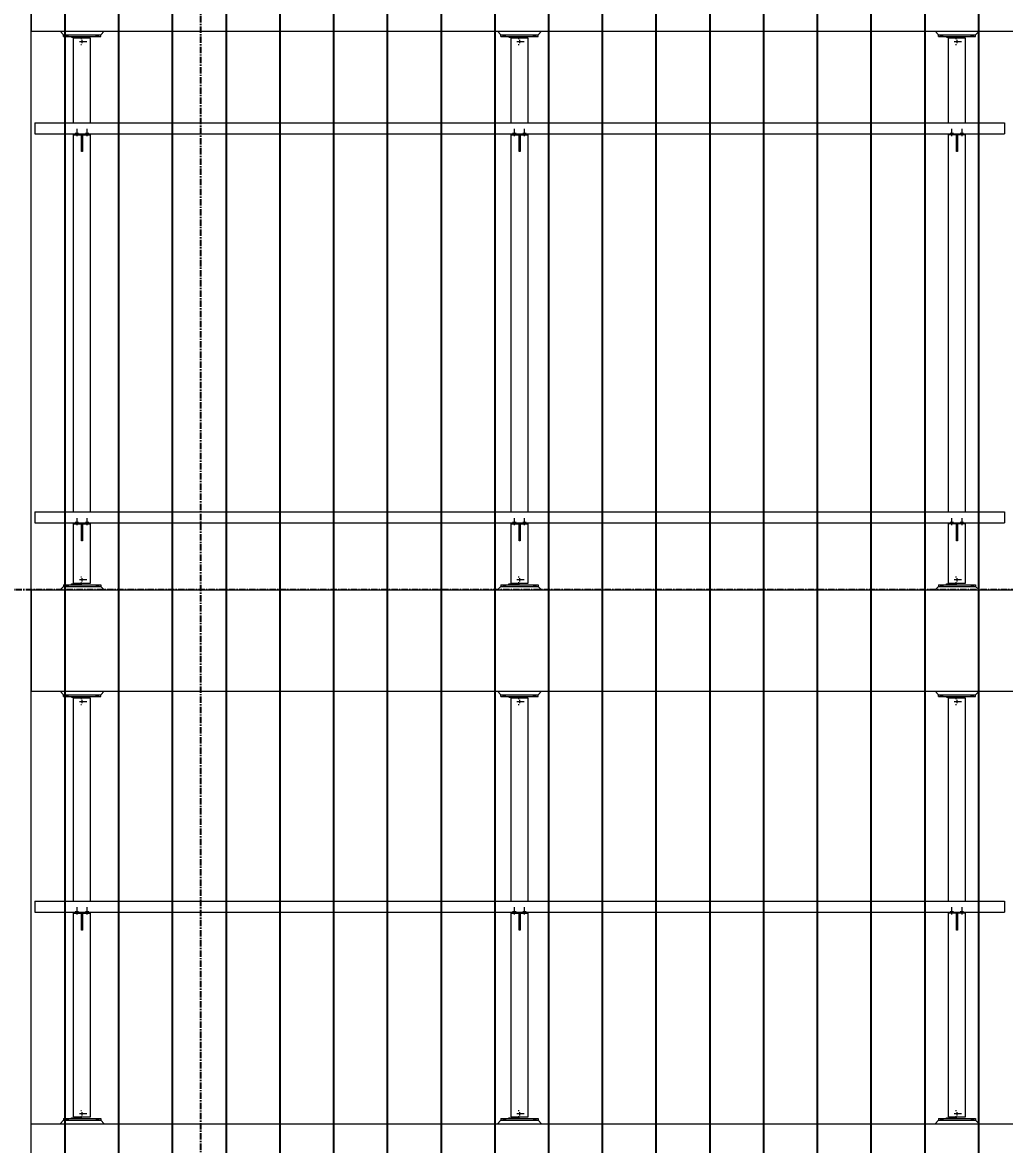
# Model space of a CAD drawing. Header units: millimetres. Extents: x -153298 to 620751, y -313239 to 250031.
# Drawn here: x 31180 to 36983, y -119183 to -112552 of the extents above; entities that cross this region are included whole.
import ezdxf

# ---------------------------------------------------------------- set-up
doc = ezdxf.new("R2010")
doc.units = ezdxf.units.MM
for name, pattern in [('CENTER', [2, 1.25, -0.25, 0.25, -0.25]), ('XKITLINE00', [0]), ('XKITLINE02', [4, 2, -2])]:
    doc.linetypes.add(name, pattern=pattern)
for name, color, linetype, lineweight in [('Bolt', 7, 'Continuous', 0), ('Part', 7, 'Continuous', 0), ('Z-DIMENSIONS', 7, 'Continuous', 0)]:
    doc.layers.add(name, color=color, linetype=linetype, lineweight=lineweight)
doc.layers.add('HATCH', color=7, linetype='Continuous')
doc.styles.add('ISOCPEUR', font='isocpeur.ttf')

# ---------------------------------------------------------------- blocks, each defined once
blk = doc.blocks.new('*A13051268')
at = {"layer": 'Part', "color": 7, "linetype": 'XKITLINE00', "lineweight": 0}
for p, q in [((301.057888, 8.822545), (301.057888, 4.022545)), ((301.057888, 8.822545), (398.857909, 8.822545)), ((301.057888, 4.022545), (398.857909, 4.022545))]:
    blk.add_line(p, q, dxfattribs=at)
blk = doc.blocks.new('*A13131273')
at = {"layer": 'Part', "color": 7, "linetype": 'XKITLINE00', "lineweight": 0}
for p, q in [((301.057888, -20.634477), (301.057888, -16.417455)), ((301.057888, -16.417455), (516.657888, -16.417455))]:
    blk.add_line(p, q, dxfattribs=at)
blk = doc.blocks.new('*A13451305')
at = {"layer": 'Part', "color": 7, "linetype": 'XKITLINE00', "lineweight": 0}
for p, q in [((301.057888, 40.022545), (301.057888, 35.222545)), ((301.057888, 40.022545), (365.977888, 40.022545)), ((365.977888, 40.022545), (365.977888, 35.222545)), ((301.057888, 35.222545), (365.977888, 35.222545))]:
    blk.add_line(p, q, dxfattribs=at)
blk = doc.blocks.new('*A13461306')
at = {"layer": 'Part', "color": 7, "linetype": 'XKITLINE00', "lineweight": 0}
for p, q in [((301.217888, 30.902545), (301.217888, 30.382545)), ((301.217888, 30.902545), (347.049888, 30.902545)), ((347.049888, 30.902545), (347.049888, 30.382545)), ((301.217888, 30.382545), (347.049888, 30.382545))]:
    blk.add_line(p, q, dxfattribs=at)
blk = doc.blocks.new('*A13471307')
at = {"layer": 'Part', "color": 7, "linetype": 'XKITLINE00', "lineweight": 0}
for p, q in [((301.217888, 12.502545), (301.217888, 11.982545)), ((301.217888, 12.502545), (347.049888, 12.502545)), ((347.049888, 12.502545), (347.049888, 11.982545)), ((301.217888, 11.982545), (347.049888, 11.982545))]:
    blk.add_line(p, q, dxfattribs=at)
blk = doc.blocks.new('*A13521311')
at = {"layer": 'Part', "color": 7, "linetype": 'XKITLINE00', "lineweight": 0}
blk.add_line((301.057888, -20.634477), (301.057888, 40.022545), dxfattribs=at)
blk = doc.blocks.new('*A13531312')
at = {"layer": 'Part', "color": 7, "linetype": 'XKITLINE00', "lineweight": 0}
for p, q in [((301.217888, -5.897455), (301.217888, -6.417455)), ((301.217888, -5.897455), (347.049888, -5.897455)), ((347.049888, -5.897455), (347.049888, -6.417455)), ((301.217888, -6.417455), (347.049888, -6.417455))]:
    blk.add_line(p, q, dxfattribs=at)
blk = doc.blocks.new('*A13551314')
at = {"layer": 'Part', "color": 7, "linetype": 'XKITLINE00', "lineweight": 0}
for p, q in [((303.057888, -5.897455), (303.057888, 3.702545)), ((303.857888, 3.702545), (303.057888, 3.702545)), ((303.857888, -5.897455), (303.857888, 3.702545)), ((303.057888, -16.097455), (303.057888, -6.465455)), ((303.857888, -16.097455), (303.857888, -6.465455)), ((303.057888, -16.097455), (303.857888, -16.097455))]:
    blk.add_line(p, q, dxfattribs=at)
blk = doc.blocks.new('*A13561315')
at = {"layer": 'Part', "color": 7, "linetype": 'XKITLINE00', "lineweight": 0}
for p, q in [((324.533888, 3.702545), (323.733888, 3.702545)), ((323.733888, -5.897455), (323.733888, 3.702545)), ((324.533888, -5.897455), (324.533888, 3.702545)), ((323.733888, -16.097455), (323.733888, -6.465455)), ((324.533888, -16.097455), (324.533888, -6.465455)), ((323.733888, -16.097455), (324.533888, -16.097455))]:
    blk.add_line(p, q, dxfattribs=at)
blk = doc.blocks.new('*A13581317')
at = {"layer": 'Part', "color": 7, "linetype": 'XKITLINE00', "lineweight": 0}
for p, q in [((303.433888, -6.465455), (303.481888, -6.465455)), ((303.433888, -7.265455), (303.433888, -6.465455)), ((303.433888, -6.705455), (303.481888, -6.705455)), ((303.481888, -6.465455), (303.481888, -7.265455)), ((303.481888, -7.265455), (303.433888, -7.265455))]:
    blk.add_line(p, q, dxfattribs=at)
blk = doc.blocks.new('*A13591318')
at = {"layer": 'Part', "color": 7, "linetype": 'XKITLINE00', "lineweight": 0}
for p, q in [((324.109888, -6.465455), (324.157888, -6.465455)), ((324.109888, -7.265455), (324.109888, -6.465455)), ((324.109888, -6.705455), (324.157888, -6.705455)), ((324.157888, -6.465455), (324.157888, -7.265455)), ((324.157888, -7.265455), (324.109888, -7.265455))]:
    blk.add_line(p, q, dxfattribs=at)
blk = doc.blocks.new('*A13611320')
at = {"layer": 'Part', "color": 7, "linetype": 'XKITLINE00', "lineweight": 0}
for p, q in [((345.209888, 3.702545), (344.409888, 3.702545)), ((344.409888, -5.897455), (344.409888, 3.702545)), ((345.209888, -5.897455), (345.209888, 3.702545)), ((344.409888, -16.097455), (344.409888, -6.465455)), ((345.209888, -16.097455), (345.209888, -6.465455)), ((344.409888, -16.097455), (345.209888, -16.097455))]:
    blk.add_line(p, q, dxfattribs=at)
blk = doc.blocks.new('*A13621321')
at = {"layer": 'Bolt'}
for points in [[(344.514, -6.417), (344.514, -6.369), (344.626, -6.369), (344.626, -6.417)], [(344.514, -6.465), (344.514, -6.417), (344.626, -6.417), (344.626, -6.465)], [(344.994, -6.417), (344.994, -6.369), (345.106, -6.369), (345.106, -6.417)], [(344.994, -6.465), (344.994, -6.417), (345.106, -6.417), (345.106, -6.465)]]:
    blk.add_hatch(color=7, dxfattribs=at).paths.add_polyline_path(points, flags=17)
at = {"layer": 'Bolt', "color": 7, "linetype": 'XKITLINE00', "lineweight": 0}
for p, q in [((344.57, -6.529), (344.57, -6.185)), ((345.05, -6.529), (345.05, -6.185)), ((344.514, -6.417), (344.514, -6.369)), ((344.514, -6.465), (344.514, -6.417)), ((344.626, -6.417), (344.626, -6.369)), ((344.626, -6.465), (344.626, -6.417)), ((344.994, -6.417), (344.994, -6.369)), ((344.994, -6.465), (344.994, -6.417)), ((345.106, -6.417), (345.106, -6.369)), ((345.106, -6.465), (345.106, -6.417))]:
    blk.add_line(p, q, dxfattribs=at)
blk = doc.blocks.new('*A13631322')
at = {"layer": 'Part', "color": 7, "linetype": 'XKITLINE00', "lineweight": 0}
for p, q in [((344.785888, -6.465455), (344.833888, -6.465455)), ((344.785888, -7.265455), (344.785888, -6.465455)), ((344.785888, -6.705455), (344.833888, -6.705455)), ((344.833888, -6.465455), (344.833888, -7.265455)), ((344.833888, -7.265455), (344.785888, -7.265455))]:
    blk.add_line(p, q, dxfattribs=at)
blk = doc.blocks.new('*A13641323')
at = {"layer": 'Part', "color": 7, "linetype": 'XKITLINE00', "lineweight": 0}
for p, q in [((344.409888, -6.465455), (344.409888, -6.417455)), ((345.209888, -6.465455), (344.409888, -6.465455)), ((345.209888, -6.465455), (345.209888, -6.417455))]:
    blk.add_line(p, q, dxfattribs=at)
blk = doc.blocks.new('*A14391398')
at = {"layer": 'Bolt'}
for points in [[(302.682, -16.257), (302.682, -16.177), (302.794, -16.177), (302.794, -16.257)], [(304.122, -16.257), (304.122, -16.177), (304.234, -16.177), (304.234, -16.257)]]:
    blk.add_hatch(color=7, dxfattribs=at).paths.add_polyline_path(points, flags=17)
at = {"layer": 'Bolt', "color": 7, "linetype": 'XKITLINE00', "lineweight": 0}
for p, q in [((302.682, -16.177), (302.682, -16.257)), ((302.738, -16.177), (302.738, -16.257)), ((302.794, -16.177), (302.794, -16.257)), ((304.122, -16.177), (304.122, -16.257)), ((304.178, -16.177), (304.178, -16.257)), ((304.234, -16.177), (304.234, -16.257))]:
    blk.add_line(p, q, dxfattribs=at)
blk = doc.blocks.new('*A14401399')
at = {"layer": 'Bolt', "color": 7, "linetype": 'XKITLINE02', "lineweight": 0}
for p, q in [((303.393888, -15.801455), (303.433888, -15.801455)), ((303.433888, -15.881455), (303.481888, -15.881455)), ((303.330528, -15.937455), (303.673888, -15.937455)), ((303.393888, -16.073455), (303.433888, -16.073455)), ((303.433888, -15.993455), (303.481888, -15.993455))]:
    blk.add_line(p, q, dxfattribs=at)
blk = doc.blocks.new('*A14411400')
at = {"layer": 'Part', "color": 7, "linetype": 'XKITLINE00', "lineweight": 0}
for p, q in [((302.953888, -16.177455), (302.953888, -16.137455)), ((302.953888, -16.137455), (303.393888, -16.137455)), ((303.393888, -16.137455), (303.393888, -16.097455)), ((303.433888, -16.177455), (303.433888, -16.097455))]:
    blk.add_line(p, q, dxfattribs=at)
blk = doc.blocks.new('*A14421401')
at = {"layer": 'Part', "color": 7, "linetype": 'XKITLINE00', "lineweight": 0}
for p, q in [((302.417888, -16.417455), (302.577888, -16.257455)), ((302.577888, -16.257455), (304.337888, -16.257455)), ((304.337888, -16.257455), (304.497888, -16.417455))]:
    blk.add_line(p, q, dxfattribs=at)
blk = doc.blocks.new('*A14431402')
at = {"layer": 'Part', "color": 7, "linetype": 'XKITLINE00', "lineweight": 0}
for p, q in [((302.577888, -16.177455), (304.337888, -16.177455)), ((302.577888, -16.177455), (302.577888, -16.257455)), ((302.577888, -16.257455), (304.337888, -16.257455)), ((304.337888, -16.177455), (304.337888, -16.257455))]:
    blk.add_line(p, q, dxfattribs=at)
blk = doc.blocks.new('*A15161470')
at = {"layer": 'Part', "color": 7, "linetype": 'XKITLINE00', "lineweight": 0}
for p, q in [((302.577888, 3.782545), (302.577888, 3.862545)), ((302.577888, 3.862545), (304.337888, 3.862545)), ((302.577888, 3.782545), (304.337888, 3.782545)), ((304.337888, 3.782545), (304.337888, 3.862545))]:
    blk.add_line(p, q, dxfattribs=at)
blk = doc.blocks.new('*A15171471')
at = {"layer": 'Part', "color": 7, "linetype": 'XKITLINE00', "lineweight": 0}
for p, q in [((302.417888, 4.022545), (302.577888, 3.862545)), ((302.577888, 3.862545), (304.337888, 3.862545)), ((304.337888, 3.862545), (304.497888, 4.022545))]:
    blk.add_line(p, q, dxfattribs=at)
blk = doc.blocks.new('*A15181472')
at = {"layer": 'Part', "color": 7, "linetype": 'XKITLINE00', "lineweight": 0}
for p, q in [((302.953888, 3.782545), (302.953888, 3.742545)), ((302.953888, 3.742545), (303.393888, 3.742545)), ((303.393888, 3.742545), (303.393888, 3.702545)), ((303.433888, 3.702545), (303.433888, 3.782545))]:
    blk.add_line(p, q, dxfattribs=at)
blk = doc.blocks.new('*A15191473')
at = {"layer": 'Bolt', "color": 7, "linetype": 'XKITLINE02', "lineweight": 0}
for p, q in [((303.330528, 3.542545), (303.673888, 3.542545)), ((303.393888, 3.678545), (303.433888, 3.678545)), ((303.393888, 3.406545), (303.433888, 3.406545)), ((303.433888, 3.598545), (303.481888, 3.598545)), ((303.433888, 3.486545), (303.481888, 3.486545))]:
    blk.add_line(p, q, dxfattribs=at)
blk = doc.blocks.new('*A15201474')
at = {"layer": 'Bolt'}
for points in [[(302.682, 3.783), (302.682, 3.863), (302.794, 3.863), (302.794, 3.783)], [(304.122, 3.783), (304.122, 3.863), (304.234, 3.863), (304.234, 3.783)]]:
    blk.add_hatch(color=7, dxfattribs=at).paths.add_polyline_path(points, flags=17)
at = {"layer": 'Bolt', "color": 7, "linetype": 'XKITLINE00', "lineweight": 0}
for p, q in [((302.682, 3.783), (302.682, 3.863)), ((302.738, 3.783), (302.738, 3.863)), ((302.794, 3.783), (302.794, 3.863)), ((304.122, 3.783), (304.122, 3.863)), ((304.178, 3.783), (304.178, 3.863)), ((304.234, 3.783), (304.234, 3.863))]:
    blk.add_line(p, q, dxfattribs=at)
blk = doc.blocks.new('*A15231477')
at = {"layer": 'Part', "color": 7, "linetype": 'XKITLINE00', "lineweight": 0}
for p, q in [((303.057888, 30.902545), (303.057888, 34.902545)), ((303.857888, 34.902545), (303.057888, 34.902545)), ((303.857888, 30.902545), (303.857888, 34.902545)), ((303.057888, 12.502545), (303.057888, 30.334545)), ((303.857888, 12.502545), (303.857888, 30.334545)), ((303.057888, 9.142545), (303.057888, 11.934545)), ((303.857888, 9.142545), (303.857888, 11.934545)), ((303.057888, 9.142545), (303.857888, 9.142545))]:
    blk.add_line(p, q, dxfattribs=at)
blk = doc.blocks.new('*A15241478')
at = {"layer": 'Part', "color": 7, "linetype": 'XKITLINE00', "lineweight": 0}
for p, q in [((302.577888, 9.062545), (304.337888, 9.062545)), ((302.577888, 9.062545), (302.577888, 8.982545)), ((304.337888, 9.062545), (304.337888, 8.982545)), ((302.577888, 8.982545), (304.337888, 8.982545))]:
    blk.add_line(p, q, dxfattribs=at)
blk = doc.blocks.new('*A15251479')
at = {"layer": 'Part', "color": 7, "linetype": 'XKITLINE00', "lineweight": 0}
for p, q in [((302.417888, 8.822545), (302.577888, 8.982545)), ((302.577888, 8.982545), (304.337888, 8.982545)), ((304.337888, 8.982545), (304.497888, 8.822545))]:
    blk.add_line(p, q, dxfattribs=at)
blk = doc.blocks.new('*A15261480')
at = {"layer": 'Part', "color": 7, "linetype": 'XKITLINE00', "lineweight": 0}
for p, q in [((302.953888, 9.062545), (302.953888, 9.102545)), ((302.953888, 9.102545), (303.393888, 9.102545)), ((303.393888, 9.102545), (303.393888, 9.142545)), ((303.433888, 9.062545), (303.433888, 9.142545))]:
    blk.add_line(p, q, dxfattribs=at)
blk = doc.blocks.new('*A15271481')
at = {"layer": 'Bolt', "color": 7, "linetype": 'XKITLINE02', "lineweight": 0}
for p, q in [((303.330528, 9.302545), (303.673888, 9.302545)), ((303.393888, 9.438545), (303.433888, 9.438545)), ((303.393888, 9.166545), (303.433888, 9.166545)), ((303.433888, 9.358545), (303.481888, 9.358545)), ((303.433888, 9.246545), (303.481888, 9.246545))]:
    blk.add_line(p, q, dxfattribs=at)
blk = doc.blocks.new('*A15281482')
at = {"layer": 'Bolt'}
for points in [[(302.682, 8.983), (302.682, 9.063), (302.794, 9.063), (302.794, 8.983)], [(304.122, 8.983), (304.122, 9.063), (304.234, 9.063), (304.234, 8.983)]]:
    blk.add_hatch(color=7, dxfattribs=at).paths.add_polyline_path(points, flags=17)
at = {"layer": 'Bolt', "color": 7, "linetype": 'XKITLINE00', "lineweight": 0}
for p, q in [((302.682, 9.063), (302.682, 8.983)), ((302.738, 9.063), (302.738, 8.983)), ((302.794, 9.063), (302.794, 8.983)), ((304.122, 9.063), (304.122, 8.983)), ((304.178, 9.063), (304.178, 8.983)), ((304.234, 9.063), (304.234, 8.983))]:
    blk.add_line(p, q, dxfattribs=at)
blk = doc.blocks.new('*A15291483')
at = {"layer": 'Bolt'}
for points in [[(303.162, 11.983), (303.162, 12.031), (303.274, 12.031), (303.274, 11.983)], [(303.162, 11.935), (303.162, 11.983), (303.274, 11.983), (303.274, 11.935)], [(303.642, 11.983), (303.642, 12.031), (303.754, 12.031), (303.754, 11.983)], [(303.642, 11.935), (303.642, 11.983), (303.754, 11.983), (303.754, 11.935)]]:
    blk.add_hatch(color=7, dxfattribs=at).paths.add_polyline_path(points, flags=17)
at = {"layer": 'Bolt', "color": 7, "linetype": 'XKITLINE00', "lineweight": 0}
for p, q in [((303.218, 11.871), (303.218, 12.215)), ((303.698, 11.871), (303.698, 12.215)), ((303.162, 11.983), (303.162, 12.031)), ((303.162, 11.935), (303.162, 11.983)), ((303.274, 11.983), (303.274, 12.031)), ((303.274, 11.935), (303.274, 11.983)), ((303.642, 11.983), (303.642, 12.031)), ((303.642, 11.935), (303.642, 11.983)), ((303.754, 11.983), (303.754, 12.031)), ((303.754, 11.935), (303.754, 11.983))]:
    blk.add_line(p, q, dxfattribs=at)
blk = doc.blocks.new('*A15301484')
at = {"layer": 'Part', "color": 7, "linetype": 'XKITLINE00', "lineweight": 0}
for p, q in [((303.433888, 11.934545), (303.481888, 11.934545)), ((303.433888, 11.134545), (303.433888, 11.934545)), ((303.433888, 11.694545), (303.481888, 11.694545)), ((303.481888, 11.934545), (303.481888, 11.134545)), ((303.481888, 11.134545), (303.433888, 11.134545))]:
    blk.add_line(p, q, dxfattribs=at)
blk = doc.blocks.new('*A15311485')
at = {"layer": 'Part', "color": 7, "linetype": 'XKITLINE00', "lineweight": 0}
for p, q in [((303.057888, 11.934545), (303.057888, 11.982545)), ((303.057888, 11.934545), (303.857888, 11.934545)), ((303.857888, 11.934545), (303.857888, 11.982545))]:
    blk.add_line(p, q, dxfattribs=at)
blk = doc.blocks.new('*A15321486')
at = {"layer": 'Bolt'}
for points in [[(303.162, 30.383), (303.162, 30.431), (303.274, 30.431), (303.274, 30.383)], [(303.162, 30.335), (303.162, 30.383), (303.274, 30.383), (303.274, 30.335)], [(303.642, 30.383), (303.642, 30.431), (303.754, 30.431), (303.754, 30.383)], [(303.642, 30.335), (303.642, 30.383), (303.754, 30.383), (303.754, 30.335)]]:
    blk.add_hatch(color=7, dxfattribs=at).paths.add_polyline_path(points, flags=17)
at = {"layer": 'Bolt', "color": 7, "linetype": 'XKITLINE00', "lineweight": 0}
for p, q in [((303.162, 30.383), (303.162, 30.431)), ((303.162, 30.335), (303.162, 30.383)), ((303.218, 30.271), (303.218, 30.615)), ((303.274, 30.383), (303.274, 30.431)), ((303.274, 30.335), (303.274, 30.383)), ((303.642, 30.383), (303.642, 30.431)), ((303.642, 30.335), (303.642, 30.383)), ((303.698, 30.271), (303.698, 30.615)), ((303.754, 30.383), (303.754, 30.431)), ((303.754, 30.335), (303.754, 30.383))]:
    blk.add_line(p, q, dxfattribs=at)
blk = doc.blocks.new('*A15331487')
at = {"layer": 'Part', "color": 7, "linetype": 'XKITLINE00', "lineweight": 0}
for p, q in [((303.433888, 30.334545), (303.481888, 30.334545)), ((303.433888, 29.534545), (303.433888, 30.334545)), ((303.481888, 30.334545), (303.481888, 29.534545)), ((303.433888, 30.094545), (303.481888, 30.094545)), ((303.481888, 29.534545), (303.433888, 29.534545))]:
    blk.add_line(p, q, dxfattribs=at)
blk = doc.blocks.new('*A15341488')
at = {"layer": 'Part', "color": 7, "linetype": 'XKITLINE00', "lineweight": 0}
for p, q in [((303.057888, 30.334545), (303.057888, 30.382545)), ((303.057888, 30.334545), (303.857888, 30.334545)), ((303.857888, 30.334545), (303.857888, 30.382545))]:
    blk.add_line(p, q, dxfattribs=at)
blk = doc.blocks.new('*A15381492')
at = {"layer": 'Bolt'}
for points in [[(302.682, 34.983), (302.682, 35.063), (302.794, 35.063), (302.794, 34.983)], [(304.122, 34.983), (304.122, 35.063), (304.234, 35.063), (304.234, 34.983)]]:
    blk.add_hatch(color=7, dxfattribs=at).paths.add_polyline_path(points, flags=17)
at = {"layer": 'Bolt', "color": 7, "linetype": 'XKITLINE00', "lineweight": 0}
for p, q in [((302.682, 34.983), (302.682, 35.063)), ((302.738, 34.983), (302.738, 35.063)), ((302.794, 34.983), (302.794, 35.063)), ((304.122, 34.983), (304.122, 35.063)), ((304.178, 34.983), (304.178, 35.063)), ((304.234, 34.983), (304.234, 35.063))]:
    blk.add_line(p, q, dxfattribs=at)
blk = doc.blocks.new('*A15391493')
at = {"layer": 'Bolt', "color": 7, "linetype": 'XKITLINE02', "lineweight": 0}
for p, q in [((303.330528, 34.742545), (303.673888, 34.742545)), ((303.393888, 34.878545), (303.433888, 34.878545)), ((303.393888, 34.606545), (303.433888, 34.606545)), ((303.433888, 34.798545), (303.481888, 34.798545)), ((303.433888, 34.686545), (303.481888, 34.686545))]:
    blk.add_line(p, q, dxfattribs=at)
blk = doc.blocks.new('*A15401494')
at = {"layer": 'Part', "color": 7, "linetype": 'XKITLINE00', "lineweight": 0}
for p, q in [((302.953888, 34.982545), (302.953888, 34.942545)), ((302.953888, 34.942545), (303.393888, 34.942545)), ((303.393888, 34.942545), (303.393888, 34.902545)), ((303.433888, 34.902545), (303.433888, 34.982545))]:
    blk.add_line(p, q, dxfattribs=at)
blk = doc.blocks.new('*A15411495')
at = {"layer": 'Part', "color": 7, "linetype": 'XKITLINE00', "lineweight": 0}
for p, q in [((302.417888, 35.222545), (302.577888, 35.062545)), ((302.577888, 35.062545), (304.337888, 35.062545)), ((304.337888, 35.062545), (304.497888, 35.222545))]:
    blk.add_line(p, q, dxfattribs=at)
blk = doc.blocks.new('*A15421496')
at = {"layer": 'Part', "color": 7, "linetype": 'XKITLINE00', "lineweight": 0}
for p, q in [((302.577888, 34.982545), (302.577888, 35.062545)), ((302.577888, 35.062545), (304.337888, 35.062545)), ((304.337888, 34.982545), (304.337888, 35.062545)), ((302.577888, 34.982545), (304.337888, 34.982545))]:
    blk.add_line(p, q, dxfattribs=at)
blk = doc.blocks.new('*A15451498')
at = {"layer": 'Bolt'}
for points in [[(303.162, -6.417), (303.162, -6.369), (303.274, -6.369), (303.274, -6.417)], [(303.162, -6.465), (303.162, -6.417), (303.274, -6.417), (303.274, -6.465)], [(303.642, -6.417), (303.642, -6.369), (303.754, -6.369), (303.754, -6.417)], [(303.642, -6.465), (303.642, -6.417), (303.754, -6.417), (303.754, -6.465)]]:
    blk.add_hatch(color=7, dxfattribs=at).paths.add_polyline_path(points, flags=17)
at = {"layer": 'Bolt', "color": 7, "linetype": 'XKITLINE00', "lineweight": 0}
for p, q in [((303.218, -6.529), (303.218, -6.185)), ((303.698, -6.529), (303.698, -6.185)), ((303.162, -6.417), (303.162, -6.369)), ((303.162, -6.465), (303.162, -6.417)), ((303.274, -6.417), (303.274, -6.369)), ((303.274, -6.465), (303.274, -6.417)), ((303.642, -6.417), (303.642, -6.369)), ((303.642, -6.465), (303.642, -6.417)), ((303.754, -6.417), (303.754, -6.369)), ((303.754, -6.465), (303.754, -6.417))]:
    blk.add_line(p, q, dxfattribs=at)
blk = doc.blocks.new('*A15461499')
at = {"layer": 'Part', "color": 7, "linetype": 'XKITLINE00', "lineweight": 0}
for p, q in [((303.057888, -6.465455), (303.057888, -6.417455)), ((303.057888, -6.465455), (303.857888, -6.465455)), ((303.857888, -6.465455), (303.857888, -6.417455))]:
    blk.add_line(p, q, dxfattribs=at)
blk = doc.blocks.new('*A15901543')
at = {"layer": 'Part', "color": 7, "linetype": 'XKITLINE00', "lineweight": 0}
for p, q in [((343.929888, -16.177455), (345.689888, -16.177455)), ((343.929888, -16.177455), (343.929888, -16.257455)), ((343.929888, -16.257455), (345.689888, -16.257455)), ((345.689888, -16.177455), (345.689888, -16.257455))]:
    blk.add_line(p, q, dxfattribs=at)
blk = doc.blocks.new('*A15911544')
at = {"layer": 'Part', "color": 7, "linetype": 'XKITLINE00', "lineweight": 0}
for p, q in [((343.769888, -16.417455), (343.929888, -16.257455)), ((343.929888, -16.257455), (345.689888, -16.257455)), ((345.689888, -16.257455), (345.849888, -16.417455))]:
    blk.add_line(p, q, dxfattribs=at)
blk = doc.blocks.new('*A15921545')
at = {"layer": 'Part', "color": 7, "linetype": 'XKITLINE00', "lineweight": 0}
for p, q in [((344.305888, -16.177455), (344.305888, -16.137455)), ((344.305888, -16.137455), (344.745888, -16.137455)), ((344.745888, -16.137455), (344.745888, -16.097455)), ((344.785888, -16.177455), (344.785888, -16.097455))]:
    blk.add_line(p, q, dxfattribs=at)
blk = doc.blocks.new('*A15931546')
at = {"layer": 'Bolt', "color": 7, "linetype": 'XKITLINE02', "lineweight": 0}
for p, q in [((344.745888, -15.801455), (344.785888, -15.801455)), ((344.785888, -15.881455), (344.833888, -15.881455)), ((344.682528, -15.937455), (345.025888, -15.937455)), ((344.745888, -16.073455), (344.785888, -16.073455)), ((344.785888, -15.993455), (344.833888, -15.993455))]:
    blk.add_line(p, q, dxfattribs=at)
blk = doc.blocks.new('*A15941547')
at = {"layer": 'Bolt'}
for points in [[(344.034, -16.257), (344.034, -16.177), (344.146, -16.177), (344.146, -16.257)], [(345.474, -16.257), (345.474, -16.177), (345.586, -16.177), (345.586, -16.257)]]:
    blk.add_hatch(color=7, dxfattribs=at).paths.add_polyline_path(points, flags=17)
at = {"layer": 'Bolt', "color": 7, "linetype": 'XKITLINE00', "lineweight": 0}
for p, q in [((344.034, -16.177), (344.034, -16.257)), ((344.09, -16.177), (344.09, -16.257)), ((344.146, -16.177), (344.146, -16.257)), ((345.474, -16.177), (345.474, -16.257)), ((345.53, -16.177), (345.53, -16.257)), ((345.586, -16.177), (345.586, -16.257))]:
    blk.add_line(p, q, dxfattribs=at)
blk = doc.blocks.new('*A16141567')
at = {"layer": 'Part', "color": 7, "linetype": 'XKITLINE00', "lineweight": 0}
for p, q in [((323.253888, -16.177455), (325.013888, -16.177455)), ((323.253888, -16.177455), (323.253888, -16.257455)), ((323.253888, -16.257455), (325.013888, -16.257455)), ((325.013888, -16.177455), (325.013888, -16.257455))]:
    blk.add_line(p, q, dxfattribs=at)
blk = doc.blocks.new('*A16151568')
at = {"layer": 'Part', "color": 7, "linetype": 'XKITLINE00', "lineweight": 0}
for p, q in [((323.093888, -16.417455), (323.253888, -16.257455)), ((323.253888, -16.257455), (325.013888, -16.257455)), ((325.013888, -16.257455), (325.173888, -16.417455))]:
    blk.add_line(p, q, dxfattribs=at)
blk = doc.blocks.new('*A16161569')
at = {"layer": 'Part', "color": 7, "linetype": 'XKITLINE00', "lineweight": 0}
for p, q in [((323.629888, -16.177455), (323.629888, -16.137455)), ((323.629888, -16.137455), (324.069888, -16.137455)), ((324.069888, -16.137455), (324.069888, -16.097455)), ((324.109888, -16.177455), (324.109888, -16.097455))]:
    blk.add_line(p, q, dxfattribs=at)
blk = doc.blocks.new('*A16171570')
at = {"layer": 'Bolt'}
for points in [[(323.358, -16.257), (323.358, -16.177), (323.47, -16.177), (323.47, -16.257)], [(324.798, -16.257), (324.798, -16.177), (324.91, -16.177), (324.91, -16.257)]]:
    blk.add_hatch(color=7, dxfattribs=at).paths.add_polyline_path(points, flags=17)
at = {"layer": 'Bolt', "color": 7, "linetype": 'XKITLINE00', "lineweight": 0}
for p, q in [((323.358, -16.177), (323.358, -16.257)), ((323.414, -16.177), (323.414, -16.257)), ((323.47, -16.177), (323.47, -16.257)), ((324.798, -16.177), (324.798, -16.257)), ((324.854, -16.177), (324.854, -16.257)), ((324.91, -16.177), (324.91, -16.257))]:
    blk.add_line(p, q, dxfattribs=at)
blk = doc.blocks.new('*A16181571')
at = {"layer": 'Bolt', "color": 7, "linetype": 'XKITLINE02', "lineweight": 0}
for p, q in [((324.069888, -15.801455), (324.109888, -15.801455)), ((324.109888, -15.881455), (324.157888, -15.881455)), ((324.006528, -15.937455), (324.349888, -15.937455)), ((324.069888, -16.073455), (324.109888, -16.073455)), ((324.109888, -15.993455), (324.157888, -15.993455))]:
    blk.add_line(p, q, dxfattribs=at)
blk = doc.blocks.new('*A16521605')
at = {"layer": 'Part', "color": 7, "linetype": 'XKITLINE00', "lineweight": 0}
for p, q in [((323.733888, 30.902545), (323.733888, 34.902545)), ((324.533888, 34.902545), (323.733888, 34.902545)), ((324.533888, 30.902545), (324.533888, 34.902545)), ((323.733888, 12.502545), (323.733888, 30.334545)), ((324.533888, 12.502545), (324.533888, 30.334545)), ((323.733888, 9.142545), (323.733888, 11.934545)), ((324.533888, 9.142545), (324.533888, 11.934545)), ((323.733888, 9.142545), (324.533888, 9.142545))]:
    blk.add_line(p, q, dxfattribs=at)
blk = doc.blocks.new('*A16531606')
at = {"layer": 'Part', "color": 7, "linetype": 'XKITLINE00', "lineweight": 0}
for p, q in [((324.109888, 30.334545), (324.157888, 30.334545)), ((324.109888, 29.534545), (324.109888, 30.334545)), ((324.157888, 30.334545), (324.157888, 29.534545)), ((324.109888, 30.094545), (324.157888, 30.094545)), ((324.157888, 29.534545), (324.109888, 29.534545))]:
    blk.add_line(p, q, dxfattribs=at)
blk = doc.blocks.new('*A16571610')
at = {"layer": 'Part', "color": 7, "linetype": 'XKITLINE00', "lineweight": 0}
for p, q in [((345.209888, 34.902545), (344.409888, 34.902545)), ((344.409888, 30.902545), (344.409888, 34.902545)), ((345.209888, 30.902545), (345.209888, 34.902545)), ((344.409888, 12.502545), (344.409888, 30.334545)), ((345.209888, 12.502545), (345.209888, 30.334545)), ((344.409888, 9.142545), (344.409888, 11.934545)), ((345.209888, 9.142545), (345.209888, 11.934545)), ((344.409888, 9.142545), (345.209888, 9.142545))]:
    blk.add_line(p, q, dxfattribs=at)
blk = doc.blocks.new('*A16621615')
at = {"layer": 'Bolt'}
for points in [[(344.514, 30.383), (344.514, 30.431), (344.626, 30.431), (344.626, 30.383)], [(344.514, 30.335), (344.514, 30.383), (344.626, 30.383), (344.626, 30.335)], [(344.994, 30.383), (344.994, 30.431), (345.106, 30.431), (345.106, 30.383)], [(344.994, 30.335), (344.994, 30.383), (345.106, 30.383), (345.106, 30.335)]]:
    blk.add_hatch(color=7, dxfattribs=at).paths.add_polyline_path(points, flags=17)
at = {"layer": 'Bolt', "color": 7, "linetype": 'XKITLINE00', "lineweight": 0}
for p, q in [((344.514, 30.383), (344.514, 30.431)), ((344.514, 30.335), (344.514, 30.383)), ((344.57, 30.271), (344.57, 30.615)), ((344.626, 30.383), (344.626, 30.431)), ((344.626, 30.335), (344.626, 30.383)), ((344.994, 30.383), (344.994, 30.431)), ((344.994, 30.335), (344.994, 30.383)), ((345.05, 30.271), (345.05, 30.615)), ((345.106, 30.383), (345.106, 30.431)), ((345.106, 30.335), (345.106, 30.383))]:
    blk.add_line(p, q, dxfattribs=at)
blk = doc.blocks.new('*A16631616')
at = {"layer": 'Part', "color": 7, "linetype": 'XKITLINE00', "lineweight": 0}
for p, q in [((344.785888, 30.334545), (344.833888, 30.334545)), ((344.785888, 29.534545), (344.785888, 30.334545)), ((344.833888, 30.334545), (344.833888, 29.534545)), ((344.785888, 30.094545), (344.833888, 30.094545)), ((344.833888, 29.534545), (344.785888, 29.534545))]:
    blk.add_line(p, q, dxfattribs=at)
blk = doc.blocks.new('*A16641617')
at = {"layer": 'Part', "color": 7, "linetype": 'XKITLINE00', "lineweight": 0}
for p, q in [((344.409888, 30.334545), (344.409888, 30.382545)), ((345.209888, 30.334545), (344.409888, 30.334545)), ((345.209888, 30.334545), (345.209888, 30.382545))]:
    blk.add_line(p, q, dxfattribs=at)
blk = doc.blocks.new('*A16681621')
at = {"layer": 'Bolt'}
for points in [[(344.034, 34.983), (344.034, 35.063), (344.146, 35.063), (344.146, 34.983)], [(345.474, 34.983), (345.474, 35.063), (345.586, 35.063), (345.586, 34.983)]]:
    blk.add_hatch(color=7, dxfattribs=at).paths.add_polyline_path(points, flags=17)
at = {"layer": 'Bolt', "color": 7, "linetype": 'XKITLINE00', "lineweight": 0}
for p, q in [((344.034, 34.983), (344.034, 35.063)), ((344.09, 34.983), (344.09, 35.063)), ((344.146, 34.983), (344.146, 35.063)), ((345.474, 34.983), (345.474, 35.063)), ((345.53, 34.983), (345.53, 35.063)), ((345.586, 34.983), (345.586, 35.063))]:
    blk.add_line(p, q, dxfattribs=at)
blk = doc.blocks.new('*A16691622')
at = {"layer": 'Bolt', "color": 7, "linetype": 'XKITLINE02', "lineweight": 0}
for p, q in [((344.682528, 34.742545), (345.025888, 34.742545)), ((344.745888, 34.878545), (344.785888, 34.878545)), ((344.745888, 34.606545), (344.785888, 34.606545)), ((344.785888, 34.798545), (344.833888, 34.798545)), ((344.785888, 34.686545), (344.833888, 34.686545))]:
    blk.add_line(p, q, dxfattribs=at)
blk = doc.blocks.new('*A16701623')
at = {"layer": 'Part', "color": 7, "linetype": 'XKITLINE00', "lineweight": 0}
for p, q in [((344.305888, 34.982545), (344.305888, 34.942545)), ((344.305888, 34.942545), (344.745888, 34.942545)), ((344.745888, 34.942545), (344.745888, 34.902545)), ((344.785888, 34.902545), (344.785888, 34.982545))]:
    blk.add_line(p, q, dxfattribs=at)
blk = doc.blocks.new('*A16711624')
at = {"layer": 'Part', "color": 7, "linetype": 'XKITLINE00', "lineweight": 0}
for p, q in [((343.769888, 35.222545), (343.929888, 35.062545)), ((343.929888, 35.062545), (345.689888, 35.062545)), ((345.689888, 35.062545), (345.849888, 35.222545))]:
    blk.add_line(p, q, dxfattribs=at)
blk = doc.blocks.new('*A16721625')
at = {"layer": 'Part', "color": 7, "linetype": 'XKITLINE00', "lineweight": 0}
for p, q in [((343.929888, 34.982545), (343.929888, 35.062545)), ((343.929888, 35.062545), (345.689888, 35.062545)), ((345.689888, 34.982545), (345.689888, 35.062545)), ((343.929888, 34.982545), (345.689888, 34.982545))]:
    blk.add_line(p, q, dxfattribs=at)
blk = doc.blocks.new('*A17051658')
at = {"layer": 'Bolt'}
for points in [[(323.838, -6.417), (323.838, -6.369), (323.95, -6.369), (323.95, -6.417)], [(323.838, -6.465), (323.838, -6.417), (323.95, -6.417), (323.95, -6.465)], [(324.318, -6.417), (324.318, -6.369), (324.43, -6.369), (324.43, -6.417)], [(324.318, -6.465), (324.318, -6.417), (324.43, -6.417), (324.43, -6.465)]]:
    blk.add_hatch(color=7, dxfattribs=at).paths.add_polyline_path(points, flags=17)
at = {"layer": 'Bolt', "color": 7, "linetype": 'XKITLINE00', "lineweight": 0}
for p, q in [((323.894, -6.529), (323.894, -6.185)), ((324.374, -6.529), (324.374, -6.185)), ((323.838, -6.417), (323.838, -6.369)), ((323.838, -6.465), (323.838, -6.417)), ((323.95, -6.417), (323.95, -6.369)), ((323.95, -6.465), (323.95, -6.417)), ((324.318, -6.417), (324.318, -6.369)), ((324.318, -6.465), (324.318, -6.417)), ((324.43, -6.417), (324.43, -6.369)), ((324.43, -6.465), (324.43, -6.417))]:
    blk.add_line(p, q, dxfattribs=at)
blk = doc.blocks.new('*A17061659')
at = {"layer": 'Part', "color": 7, "linetype": 'XKITLINE00', "lineweight": 0}
for p, q in [((323.733888, -6.465455), (323.733888, -6.417455)), ((323.733888, -6.465455), (324.533888, -6.465455)), ((324.533888, -6.465455), (324.533888, -6.417455))]:
    blk.add_line(p, q, dxfattribs=at)
blk = doc.blocks.new('*A17081661')
at = {"layer": 'Part', "color": 7, "linetype": 'XKITLINE00', "lineweight": 0}
for p, q in [((323.253888, 3.782545), (323.253888, 3.862545)), ((323.253888, 3.862545), (325.013888, 3.862545)), ((323.253888, 3.782545), (325.013888, 3.782545)), ((325.013888, 3.782545), (325.013888, 3.862545))]:
    blk.add_line(p, q, dxfattribs=at)
blk = doc.blocks.new('*A17091662')
at = {"layer": 'Part', "color": 7, "linetype": 'XKITLINE00', "lineweight": 0}
for p, q in [((323.093888, 4.022545), (323.253888, 3.862545)), ((323.253888, 3.862545), (325.013888, 3.862545)), ((325.013888, 3.862545), (325.173888, 4.022545))]:
    blk.add_line(p, q, dxfattribs=at)
blk = doc.blocks.new('*A17101663')
at = {"layer": 'Part', "color": 7, "linetype": 'XKITLINE00', "lineweight": 0}
for p, q in [((323.629888, 3.782545), (323.629888, 3.742545)), ((323.629888, 3.742545), (324.069888, 3.742545)), ((324.069888, 3.742545), (324.069888, 3.702545)), ((324.109888, 3.702545), (324.109888, 3.782545))]:
    blk.add_line(p, q, dxfattribs=at)
blk = doc.blocks.new('*A17111664')
at = {"layer": 'Bolt', "color": 7, "linetype": 'XKITLINE02', "lineweight": 0}
for p, q in [((324.006528, 3.542545), (324.349888, 3.542545)), ((324.069888, 3.678545), (324.109888, 3.678545)), ((324.069888, 3.406545), (324.109888, 3.406545)), ((324.109888, 3.598545), (324.157888, 3.598545)), ((324.109888, 3.486545), (324.157888, 3.486545))]:
    blk.add_line(p, q, dxfattribs=at)
blk = doc.blocks.new('*A17121665')
at = {"layer": 'Bolt'}
for points in [[(323.358, 3.783), (323.358, 3.863), (323.47, 3.863), (323.47, 3.783)], [(324.798, 3.783), (324.798, 3.863), (324.91, 3.863), (324.91, 3.783)]]:
    blk.add_hatch(color=7, dxfattribs=at).paths.add_polyline_path(points, flags=17)
at = {"layer": 'Bolt', "color": 7, "linetype": 'XKITLINE00', "lineweight": 0}
for p, q in [((323.358, 3.783), (323.358, 3.863)), ((323.414, 3.783), (323.414, 3.863)), ((323.47, 3.783), (323.47, 3.863)), ((324.798, 3.783), (324.798, 3.863)), ((324.854, 3.783), (324.854, 3.863)), ((324.91, 3.783), (324.91, 3.863))]:
    blk.add_line(p, q, dxfattribs=at)
blk = doc.blocks.new('*A17181671')
at = {"layer": 'Bolt'}
for points in [[(344.034, 3.783), (344.034, 3.863), (344.146, 3.863), (344.146, 3.783)], [(345.474, 3.783), (345.474, 3.863), (345.586, 3.863), (345.586, 3.783)]]:
    blk.add_hatch(color=7, dxfattribs=at).paths.add_polyline_path(points, flags=17)
at = {"layer": 'Bolt', "color": 7, "linetype": 'XKITLINE00', "lineweight": 0}
for p, q in [((344.034, 3.783), (344.034, 3.863)), ((344.09, 3.783), (344.09, 3.863)), ((344.146, 3.783), (344.146, 3.863)), ((345.474, 3.783), (345.474, 3.863)), ((345.53, 3.783), (345.53, 3.863)), ((345.586, 3.783), (345.586, 3.863))]:
    blk.add_line(p, q, dxfattribs=at)
blk = doc.blocks.new('*A17191672')
at = {"layer": 'Bolt', "color": 7, "linetype": 'XKITLINE02', "lineweight": 0}
for p, q in [((344.682528, 3.542545), (345.025888, 3.542545)), ((344.745888, 3.678545), (344.785888, 3.678545)), ((344.745888, 3.406545), (344.785888, 3.406545)), ((344.785888, 3.598545), (344.833888, 3.598545)), ((344.785888, 3.486545), (344.833888, 3.486545))]:
    blk.add_line(p, q, dxfattribs=at)
blk = doc.blocks.new('*A17201673')
at = {"layer": 'Part', "color": 7, "linetype": 'XKITLINE00', "lineweight": 0}
for p, q in [((344.305888, 3.782545), (344.305888, 3.742545)), ((344.305888, 3.742545), (344.745888, 3.742545)), ((344.745888, 3.742545), (344.745888, 3.702545)), ((344.785888, 3.702545), (344.785888, 3.782545))]:
    blk.add_line(p, q, dxfattribs=at)
blk = doc.blocks.new('*A17211674')
at = {"layer": 'Part', "color": 7, "linetype": 'XKITLINE00', "lineweight": 0}
for p, q in [((343.769888, 4.022545), (343.929888, 3.862545)), ((343.929888, 3.862545), (345.689888, 3.862545)), ((345.689888, 3.862545), (345.849888, 4.022545))]:
    blk.add_line(p, q, dxfattribs=at)
blk = doc.blocks.new('*A17221675')
at = {"layer": 'Part', "color": 7, "linetype": 'XKITLINE00', "lineweight": 0}
for p, q in [((343.929888, 3.782545), (343.929888, 3.862545)), ((343.929888, 3.862545), (345.689888, 3.862545)), ((343.929888, 3.782545), (345.689888, 3.782545)), ((345.689888, 3.782545), (345.689888, 3.862545))]:
    blk.add_line(p, q, dxfattribs=at)
blk = doc.blocks.new('*A17231676')
at = {"layer": 'Part', "color": 7, "linetype": 'XKITLINE00', "lineweight": 0}
for p, q in [((323.253888, 9.062545), (325.013888, 9.062545)), ((323.253888, 9.062545), (323.253888, 8.982545)), ((325.013888, 9.062545), (325.013888, 8.982545)), ((323.253888, 8.982545), (325.013888, 8.982545))]:
    blk.add_line(p, q, dxfattribs=at)
blk = doc.blocks.new('*A17241677')
at = {"layer": 'Part', "color": 7, "linetype": 'XKITLINE00', "lineweight": 0}
for p, q in [((323.093888, 8.822545), (323.253888, 8.982545)), ((323.253888, 8.982545), (325.013888, 8.982545)), ((325.013888, 8.982545), (325.173888, 8.822545))]:
    blk.add_line(p, q, dxfattribs=at)
blk = doc.blocks.new('*A17251678')
at = {"layer": 'Part', "color": 7, "linetype": 'XKITLINE00', "lineweight": 0}
for p, q in [((323.629888, 9.062545), (323.629888, 9.102545)), ((323.629888, 9.102545), (324.069888, 9.102545)), ((324.069888, 9.102545), (324.069888, 9.142545)), ((324.109888, 9.062545), (324.109888, 9.142545))]:
    blk.add_line(p, q, dxfattribs=at)
blk = doc.blocks.new('*A17261679')
at = {"layer": 'Bolt', "color": 7, "linetype": 'XKITLINE02', "lineweight": 0}
for p, q in [((324.006528, 9.302545), (324.349888, 9.302545)), ((324.069888, 9.438545), (324.109888, 9.438545)), ((324.069888, 9.166545), (324.109888, 9.166545)), ((324.109888, 9.358545), (324.157888, 9.358545)), ((324.109888, 9.246545), (324.157888, 9.246545))]:
    blk.add_line(p, q, dxfattribs=at)
blk = doc.blocks.new('*A17271680')
at = {"layer": 'Bolt'}
for points in [[(323.358, 8.983), (323.358, 9.063), (323.47, 9.063), (323.47, 8.983)], [(324.798, 8.983), (324.798, 9.063), (324.91, 9.063), (324.91, 8.983)]]:
    blk.add_hatch(color=7, dxfattribs=at).paths.add_polyline_path(points, flags=17)
at = {"layer": 'Bolt', "color": 7, "linetype": 'XKITLINE00', "lineweight": 0}
for p, q in [((323.358, 9.063), (323.358, 8.983)), ((323.414, 9.063), (323.414, 8.983)), ((323.47, 9.063), (323.47, 8.983)), ((324.798, 9.063), (324.798, 8.983)), ((324.854, 9.063), (324.854, 8.983)), ((324.91, 9.063), (324.91, 8.983))]:
    blk.add_line(p, q, dxfattribs=at)
blk = doc.blocks.new('*A17281681')
at = {"layer": 'Bolt'}
for points in [[(323.838, 11.983), (323.838, 12.031), (323.95, 12.031), (323.95, 11.983)], [(323.838, 11.935), (323.838, 11.983), (323.95, 11.983), (323.95, 11.935)], [(324.318, 11.983), (324.318, 12.031), (324.43, 12.031), (324.43, 11.983)], [(324.318, 11.935), (324.318, 11.983), (324.43, 11.983), (324.43, 11.935)]]:
    blk.add_hatch(color=7, dxfattribs=at).paths.add_polyline_path(points, flags=17)
at = {"layer": 'Bolt', "color": 7, "linetype": 'XKITLINE00', "lineweight": 0}
for p, q in [((323.894, 11.871), (323.894, 12.215)), ((324.374, 11.871), (324.374, 12.215)), ((323.838, 11.983), (323.838, 12.031)), ((323.838, 11.935), (323.838, 11.983)), ((323.95, 11.983), (323.95, 12.031)), ((323.95, 11.935), (323.95, 11.983)), ((324.318, 11.983), (324.318, 12.031)), ((324.318, 11.935), (324.318, 11.983)), ((324.43, 11.983), (324.43, 12.031)), ((324.43, 11.935), (324.43, 11.983))]:
    blk.add_line(p, q, dxfattribs=at)
blk = doc.blocks.new('*A17291682')
at = {"layer": 'Part', "color": 7, "linetype": 'XKITLINE00', "lineweight": 0}
for p, q in [((324.109888, 11.934545), (324.157888, 11.934545)), ((324.109888, 11.134545), (324.109888, 11.934545)), ((324.109888, 11.694545), (324.157888, 11.694545)), ((324.157888, 11.934545), (324.157888, 11.134545)), ((324.157888, 11.134545), (324.109888, 11.134545))]:
    blk.add_line(p, q, dxfattribs=at)
blk = doc.blocks.new('*A17301683')
at = {"layer": 'Part', "color": 7, "linetype": 'XKITLINE00', "lineweight": 0}
for p, q in [((323.733888, 11.934545), (323.733888, 11.982545)), ((323.733888, 11.934545), (324.533888, 11.934545)), ((324.533888, 11.934545), (324.533888, 11.982545))]:
    blk.add_line(p, q, dxfattribs=at)
blk = doc.blocks.new('*A17311684')
at = {"layer": 'Part', "color": 7, "linetype": 'XKITLINE00', "lineweight": 0}
for p, q in [((343.929888, 9.062545), (345.689888, 9.062545)), ((343.929888, 9.062545), (343.929888, 8.982545)), ((345.689888, 9.062545), (345.689888, 8.982545)), ((343.929888, 8.982545), (345.689888, 8.982545))]:
    blk.add_line(p, q, dxfattribs=at)
blk = doc.blocks.new('*A17321685')
at = {"layer": 'Part', "color": 7, "linetype": 'XKITLINE00', "lineweight": 0}
for p, q in [((343.769888, 8.822545), (343.929888, 8.982545)), ((343.929888, 8.982545), (345.689888, 8.982545)), ((345.689888, 8.982545), (345.849888, 8.822545))]:
    blk.add_line(p, q, dxfattribs=at)
blk = doc.blocks.new('*A17331686')
at = {"layer": 'Part', "color": 7, "linetype": 'XKITLINE00', "lineweight": 0}
for p, q in [((344.305888, 9.062545), (344.305888, 9.102545)), ((344.305888, 9.102545), (344.745888, 9.102545)), ((344.745888, 9.102545), (344.745888, 9.142545)), ((344.785888, 9.062545), (344.785888, 9.142545))]:
    blk.add_line(p, q, dxfattribs=at)
blk = doc.blocks.new('*A17341687')
at = {"layer": 'Bolt', "color": 7, "linetype": 'XKITLINE02', "lineweight": 0}
for p, q in [((344.682528, 9.302545), (345.025888, 9.302545)), ((344.745888, 9.438545), (344.785888, 9.438545)), ((344.745888, 9.166545), (344.785888, 9.166545)), ((344.785888, 9.358545), (344.833888, 9.358545)), ((344.785888, 9.246545), (344.833888, 9.246545))]:
    blk.add_line(p, q, dxfattribs=at)
blk = doc.blocks.new('*A17351688')
at = {"layer": 'Bolt'}
for points in [[(344.034, 8.983), (344.034, 9.063), (344.146, 9.063), (344.146, 8.983)], [(345.474, 8.983), (345.474, 9.063), (345.586, 9.063), (345.586, 8.983)]]:
    blk.add_hatch(color=7, dxfattribs=at).paths.add_polyline_path(points, flags=17)
at = {"layer": 'Bolt', "color": 7, "linetype": 'XKITLINE00', "lineweight": 0}
for p, q in [((344.034, 9.063), (344.034, 8.983)), ((344.09, 9.063), (344.09, 8.983)), ((344.146, 9.063), (344.146, 8.983)), ((345.474, 9.063), (345.474, 8.983)), ((345.53, 9.063), (345.53, 8.983)), ((345.586, 9.063), (345.586, 8.983))]:
    blk.add_line(p, q, dxfattribs=at)
blk = doc.blocks.new('*A17411694')
at = {"layer": 'Bolt'}
for points in [[(344.514, 11.983), (344.514, 12.031), (344.626, 12.031), (344.626, 11.983)], [(344.514, 11.935), (344.514, 11.983), (344.626, 11.983), (344.626, 11.935)], [(344.994, 11.983), (344.994, 12.031), (345.106, 12.031), (345.106, 11.983)], [(344.994, 11.935), (344.994, 11.983), (345.106, 11.983), (345.106, 11.935)]]:
    blk.add_hatch(color=7, dxfattribs=at).paths.add_polyline_path(points, flags=17)
at = {"layer": 'Bolt', "color": 7, "linetype": 'XKITLINE00', "lineweight": 0}
for p, q in [((344.57, 11.871), (344.57, 12.215)), ((345.05, 11.871), (345.05, 12.215)), ((344.514, 11.983), (344.514, 12.031)), ((344.514, 11.935), (344.514, 11.983)), ((344.626, 11.983), (344.626, 12.031)), ((344.626, 11.935), (344.626, 11.983)), ((344.994, 11.983), (344.994, 12.031)), ((344.994, 11.935), (344.994, 11.983)), ((345.106, 11.983), (345.106, 12.031)), ((345.106, 11.935), (345.106, 11.983))]:
    blk.add_line(p, q, dxfattribs=at)
blk = doc.blocks.new('*A17421695')
at = {"layer": 'Part', "color": 7, "linetype": 'XKITLINE00', "lineweight": 0}
for p, q in [((344.785888, 11.934545), (344.833888, 11.934545)), ((344.785888, 11.134545), (344.785888, 11.934545)), ((344.785888, 11.694545), (344.833888, 11.694545)), ((344.833888, 11.934545), (344.833888, 11.134545)), ((344.833888, 11.134545), (344.785888, 11.134545))]:
    blk.add_line(p, q, dxfattribs=at)
blk = doc.blocks.new('*A17431696')
at = {"layer": 'Part', "color": 7, "linetype": 'XKITLINE00', "lineweight": 0}
for p, q in [((344.409888, 11.934545), (344.409888, 11.982545)), ((345.209888, 11.934545), (344.409888, 11.934545)), ((345.209888, 11.934545), (345.209888, 11.982545))]:
    blk.add_line(p, q, dxfattribs=at)
blk = doc.blocks.new('*A17481701')
at = {"layer": 'Bolt'}
for points in [[(323.838, 30.383), (323.838, 30.431), (323.95, 30.431), (323.95, 30.383)], [(323.838, 30.335), (323.838, 30.383), (323.95, 30.383), (323.95, 30.335)], [(324.318, 30.383), (324.318, 30.431), (324.43, 30.431), (324.43, 30.383)], [(324.318, 30.335), (324.318, 30.383), (324.43, 30.383), (324.43, 30.335)]]:
    blk.add_hatch(color=7, dxfattribs=at).paths.add_polyline_path(points, flags=17)
at = {"layer": 'Bolt', "color": 7, "linetype": 'XKITLINE00', "lineweight": 0}
for p, q in [((323.838, 30.383), (323.838, 30.431)), ((323.838, 30.335), (323.838, 30.383)), ((323.894, 30.271), (323.894, 30.615)), ((323.95, 30.383), (323.95, 30.431)), ((323.95, 30.335), (323.95, 30.383)), ((324.318, 30.383), (324.318, 30.431)), ((324.318, 30.335), (324.318, 30.383)), ((324.374, 30.271), (324.374, 30.615)), ((324.43, 30.383), (324.43, 30.431)), ((324.43, 30.335), (324.43, 30.383))]:
    blk.add_line(p, q, dxfattribs=at)
blk = doc.blocks.new('*A17491702')
at = {"layer": 'Part', "color": 7, "linetype": 'XKITLINE00', "lineweight": 0}
for p, q in [((323.733888, 30.334545), (323.733888, 30.382545)), ((323.733888, 30.334545), (324.533888, 30.334545)), ((324.533888, 30.334545), (324.533888, 30.382545))]:
    blk.add_line(p, q, dxfattribs=at)
blk = doc.blocks.new('*A17501703')
at = {"layer": 'Bolt'}
for points in [[(323.358, 34.983), (323.358, 35.063), (323.47, 35.063), (323.47, 34.983)], [(324.798, 34.983), (324.798, 35.063), (324.91, 35.063), (324.91, 34.983)]]:
    blk.add_hatch(color=7, dxfattribs=at).paths.add_polyline_path(points, flags=17)
at = {"layer": 'Bolt', "color": 7, "linetype": 'XKITLINE00', "lineweight": 0}
for p, q in [((323.358, 34.983), (323.358, 35.063)), ((323.414, 34.983), (323.414, 35.063)), ((323.47, 34.983), (323.47, 35.063)), ((324.798, 34.983), (324.798, 35.063)), ((324.854, 34.983), (324.854, 35.063)), ((324.91, 34.983), (324.91, 35.063))]:
    blk.add_line(p, q, dxfattribs=at)
blk = doc.blocks.new('*A17511704')
at = {"layer": 'Bolt', "color": 7, "linetype": 'XKITLINE02', "lineweight": 0}
for p, q in [((324.006528, 34.742545), (324.349888, 34.742545)), ((324.069888, 34.878545), (324.109888, 34.878545)), ((324.069888, 34.606545), (324.109888, 34.606545)), ((324.109888, 34.798545), (324.157888, 34.798545)), ((324.109888, 34.686545), (324.157888, 34.686545))]:
    blk.add_line(p, q, dxfattribs=at)
blk = doc.blocks.new('*A17521705')
at = {"layer": 'Part', "color": 7, "linetype": 'XKITLINE00', "lineweight": 0}
for p, q in [((323.629888, 34.982545), (323.629888, 34.942545)), ((323.629888, 34.942545), (324.069888, 34.942545)), ((324.069888, 34.942545), (324.069888, 34.902545)), ((324.109888, 34.902545), (324.109888, 34.982545))]:
    blk.add_line(p, q, dxfattribs=at)
blk = doc.blocks.new('*A17531706')
at = {"layer": 'Part', "color": 7, "linetype": 'XKITLINE00', "lineweight": 0}
for p, q in [((323.093888, 35.222545), (323.253888, 35.062545)), ((323.253888, 35.062545), (325.013888, 35.062545)), ((325.013888, 35.062545), (325.173888, 35.222545))]:
    blk.add_line(p, q, dxfattribs=at)
blk = doc.blocks.new('*A17541707')
at = {"layer": 'Part', "color": 7, "linetype": 'XKITLINE00', "lineweight": 0}
for p, q in [((323.253888, 34.982545), (323.253888, 35.062545)), ((323.253888, 35.062545), (325.013888, 35.062545)), ((325.013888, 34.982545), (325.013888, 35.062545)), ((323.253888, 34.982545), (325.013888, 34.982545))]:
    blk.add_line(p, q, dxfattribs=at)
blk = doc.blocks.new('*A29232832')
at = {"layer": 'Z-DIMENSIONS', "color": 7, "linetype": 'XKITLINE00', "lineweight": 0}
for p, q in [((284.816132, -15.908338), (285.834366, -16.926572)), ((300.057888, -16.417455), (283.315249, -16.417455)), ((285.325249, -23.177455), (285.325249, -16.417455)), ((284.816132, -22.668338), (285.834366, -23.686572)), ((308.057907, -23.177455), (283.315249, -23.177455))]:
    blk.add_line(p, q, dxfattribs=at)
at = {"layer": 'Z-DIMENSIONS', "color": 7}
for p in [(285.325249, -16.417455), (285.325249, -23.177455)]:
    blk.add_point(p, dxfattribs=at)
at = {"layer": 'Z-DIMENSIONS', "color": 7, "style": 'ISOCPEUR', "width": 0.85}
blk.add_text('845', height=1.8, rotation=90.00021, dxfattribs=at).set_placement((284.215249, -21.499017))

msp = doc.modelspace()

# ---------------------------------------------------------------- hatches: boundary and pattern name
at = {"layer": 'HATCH'}
h = msp.add_hatch(dxfattribs=at)
h.set_pattern_fill('ANSI31', scale=100, angle=45)
h.set_pattern_definition([(90, (0, -142230.9), (-317.5, 0), [])])
h.paths.add_polyline_path([(30433.5472, -111708.2371), (43397.7713, -111708.2371), (43397.7713, -120104.9884), (30433.5472, -120104.9884)])

# ---------------------------------------------------------------- linework, layer by layer
at = {"color": 7, "linetype": 'CENTER', "ltscale": 30}
for p, q in [((32232.7713, -109456.2471), (32232.7713, -125527.3802)), ((59557.5016, -115904.9884), (24877.4489, -115904.9884))]:
    msp.add_line(p, q, dxfattribs=at)

# ---------------------------------------------------------------- block references
at = {"color": 7, "lineweight": 0, "xscale": 125, "yscale": 125, "zscale": 125}
for name in ['*A13521311', '*A13451305', '*A15411495', '*A15421496', '*A15381492', '*A15401494', '*A15231477', '*A15391493', '*A17531706', '*A17541707', '*A17501703', '*A17521705', '*A16521605', '*A17511704', '*A16711624', '*A16721625', '*A16681621', '*A16701623', '*A16571610', '*A16691622', '*A13461306', '*A15321486', '*A17481701', '*A16621615', '*A15341488', '*A15331487', '*A17491702', '*A16531606', '*A16641617', '*A16631616', '*A13471307', '*A15311485', '*A15291483', '*A17301683', '*A17281681', '*A17431696', '*A17411694', '*A15301484', '*A17291682', '*A17421695', '*A15271481', '*A17261679', '*A17341687', '*A13051268', '*A15251479', '*A15241478', '*A15281482', '*A15261480', '*A17241677', '*A17231676', '*A17271680', '*A17251678', '*A17321685', '*A17311684', '*A17351688', '*A17331686', '*A15171471', '*A15161470', '*A15201474', '*A15181472', '*A13551314', '*A15191473', '*A17091662', '*A17081661', '*A17121665', '*A17101663', '*A13561315', '*A17111664', '*A17211674', '*A17221675', '*A17181671', '*A17201673', '*A13611320', '*A17191672', '*A13531312', '*A15461499', '*A15451498', '*A13581317', '*A17061659', '*A17051658', '*A13591318', '*A13641323', '*A13621321', '*A13631322', '*A29232832', '*A14411400', '*A14401399', '*A16161569', '*A16181571', '*A15921545', '*A15931546', '*A13131273', '*A14421401', '*A14431402', '*A14391398', '*A16151568', '*A16141567', '*A16171570', '*A15911544', '*A15901543', '*A15941547']:
    msp.add_blockref(name, (-6399.4671, -117007.8065), dxfattribs=at)

doc.saveas('drawing.dxf')
